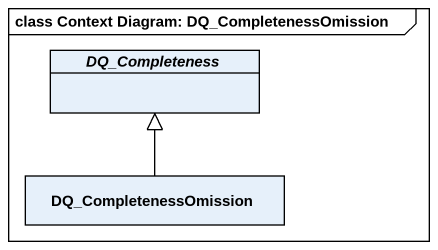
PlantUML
@startuml
mainframe class Context Diagram: DQ_CompletenessOmission
hide circle
hide empty members
abstract class DQ_Completeness
class DQ_CompletenessOmission
DQ_CompletenessOmission -up-|> DQ_Completeness
@enduml
